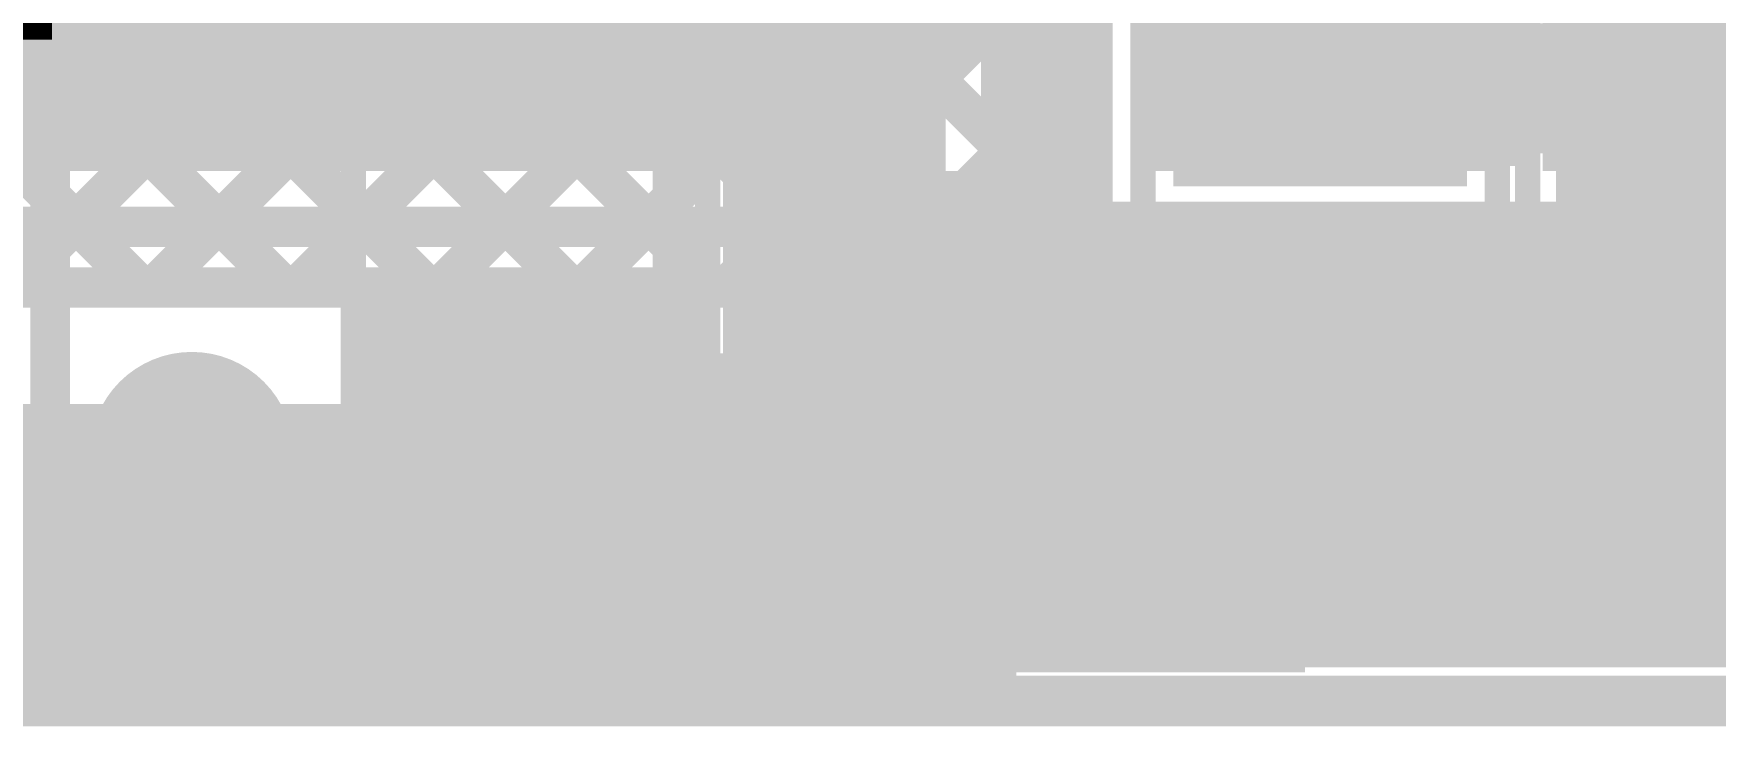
# Model space of a CAD drawing. Header units: millimetres. Extents: x 3.06 to 5.82, y 1.29 to 3.84.
# Drawn here: x 5.0828 to 5.4151, y 1.2863 to 1.4232 of the extents above; entities that cross this region are included whole.
import ezdxf

# ---------------------------------------------------------------- set-up
doc = ezdxf.new("R2010")
doc.units = ezdxf.units.MM
doc.header["$MEASUREMENT"] = 0
for name, color, linetype in [('BottomLayer', 5, 'Continuous'), ('BottomOverlay', 54, 'Continuous'), ('BottomPaste', 16, 'Continuous'), ('BottomSolder', 6, 'Continuous'), ('Mechanical13', 56, 'Continuous'), ('MultiLayer', 9, 'Continuous'), ('TopLayer', 1, 'Continuous'), ('TopOverlay', 2, 'Continuous'), ('TopPaste', 8, 'Continuous'), ('TopSolder', 216, 'Continuous'), ('ViaHoleLayer', 16, 'Continuous')]:
    doc.layers.add(name, color=color, linetype=linetype)

# ---------------------------------------------------------------- blocks, each defined once
blk = doc.blocks.new('SPU0410HR5H_PB_1')
at = {"layer": 'TopLayer', "const_width": 0.01614}
for points in [[(-0.00807, 0, 1), (0.00807, 0, 1)], [(0.05886, 0, 1), (0.075, 0, 1)], [(-0.00807, -0.09685, 1), (0.00807, -0.09685, 1)], [(0.05886, -0.09685, 1), (0.075, -0.09685, 1)]]:
    blk.add_lwpolyline(points, format="xyb", close=True, dxfattribs=at)
at = {"layer": 'TopOverlay', "const_width": 0.00787}
for points in [[(-0.028, -0.124), (-0.028, 0.02652)], [(-0.028, 0.02652), (0.095, 0.02652)], [(0.095, -0.124), (0.095, 0.02652)], [(-0.028, -0.124), (0.095, -0.124)]]:
    blk.add_lwpolyline(points, dxfattribs=at)
at = {"layer": 'TopOverlay'}
for points, const_width in [([(-0.02997, 0.02652, 1), (-0.02603, 0.02652, 1)], 0.00394), ([(-0.02997, 0.02652, 1), (-0.02603, 0.02652, 1)], 0.00394), ([(0.09303, 0.02652, 1), (0.09697, 0.02652, 1)], 0.00394), ([(0.09303, 0.02652, 1), (0.09697, 0.02652, 1)], 0.00394), ([(0.116, 0, 1), (0.106, 0, 1)], 0.01), ([(0.1035, 0, 1), (0.1085, 0, 1)], 0.005), ([(0.1135, 0, 1), (0.1185, 0, 1)], 0.005), ([(-0.02997, -0.124, 1), (-0.02603, -0.124, 1)], 0.00394), ([(-0.02997, -0.124, 1), (-0.02603, -0.124, 1)], 0.00394), ([(0.09303, -0.124, 1), (0.09697, -0.124, 1)], 0.00394), ([(0.09303, -0.124, 1), (0.09697, -0.124, 1)], 0.00394)]:
    blk.add_lwpolyline(points, format="xyb", close=True, dxfattribs=dict(at, const_width=const_width))
at = {"layer": 'TopPaste', "const_width": 0.01614}
for points in [[(-0.00807, 0, 1), (0.00807, 0, 1)], [(0.05886, 0, 1), (0.075, 0, 1)], [(-0.00807, -0.09685, 1), (0.00807, -0.09685, 1)], [(0.05886, -0.09685, 1), (0.075, -0.09685, 1)]]:
    blk.add_lwpolyline(points, format="xyb", close=True, dxfattribs=at)
at = {"layer": 'TopSolder', "const_width": 0.02014}
for points in [[(-0.01007, 0, 1), (0.01007, 0, 1)], [(0.05686, 0, 1), (0.077, 0, 1)], [(-0.01007, -0.09685, 1), (0.01007, -0.09685, 1)], [(0.05686, -0.09685, 1), (0.077, -0.09685, 1)]]:
    blk.add_lwpolyline(points, format="xyb", close=True, dxfattribs=at)
blk = doc.blocks.new('SI7021_A20_GM1R_2')
at = {"layer": 'TopLayer'}
for points in [[(-0.07382, 0.03051), (-0.04035, 0.03051), (-0.07382, 0.04823), (-0.04035, 0.04823)], [(-0.0315, -0.04921), (0.0315, -0.04921), (-0.0315, 0.04921), (0.0315, 0.04921)], [(0.04035, 0.03051), (0.07382, 0.03051), (0.04035, 0.04823), (0.07382, 0.04823)], [(-0.07382, -0.00886), (-0.04035, -0.00886), (-0.07382, 0.00886), (-0.04035, 0.00886)], [(0.04035, -0.00886), (0.07382, -0.00886), (0.04035, 0.00886), (0.07382, 0.00886)], [(-0.07382, -0.04823), (-0.04035, -0.04823), (-0.07382, -0.03051), (-0.04035, -0.03051)], [(0.04035, -0.04823), (0.07382, -0.04823), (0.04035, -0.03051), (0.07382, -0.03051)]]:
    blk.add_solid(points, dxfattribs=at)
at = {"layer": 'TopOverlay'}
for points, const_width in [([(-0.0666, 0.063, 1), (-0.0794, 0.063, 1)], 0.01), ([(-0.0819, 0.063, 1), (-0.0769, 0.063, 1)], 0.005), ([(-0.0691, 0.063, 1), (-0.0641, 0.063, 1)], 0.005), ([(-0.0565, 0.063, 1), (-0.0515, 0.063, 1)], 0.005), ([(0.0525, 0.063, 1), (0.0575, 0.063, 1)], 0.005), ([(-0.0565, -0.063, 1), (-0.0515, -0.063, 1)], 0.005), ([(0.0525, -0.063, 1), (0.0575, -0.063, 1)], 0.005)]:
    blk.add_lwpolyline(points, format="xyb", close=True, dxfattribs=dict(at, const_width=const_width))
at = {"layer": 'TopOverlay', "const_width": 0.01}
for points in [[(-0.054, 0.063), (0.055, 0.063)], [(-0.054, -0.063), (0.055, -0.063)]]:
    blk.add_lwpolyline(points, dxfattribs=at)
at = {"layer": 'TopPaste'}
for points in [[(-0.07382, 0.03051), (-0.04035, 0.03051), (-0.07382, 0.04823), (-0.04035, 0.04823)], [(-0.0315, -0.04921), (0.0315, -0.04921), (-0.0315, 0.04921), (0.0315, 0.04921)], [(0.04035, 0.03051), (0.07382, 0.03051), (0.04035, 0.04823), (0.07382, 0.04823)], [(-0.07382, -0.00886), (-0.04035, -0.00886), (-0.07382, 0.00886), (-0.04035, 0.00886)], [(0.04035, -0.00886), (0.07382, -0.00886), (0.04035, 0.00886), (0.07382, 0.00886)], [(-0.07382, -0.04823), (-0.04035, -0.04823), (-0.07382, -0.03051), (-0.04035, -0.03051)], [(0.04035, -0.04823), (0.07382, -0.04823), (0.04035, -0.03051), (0.07382, -0.03051)]]:
    blk.add_solid(points, dxfattribs=at)
at = {"layer": 'TopSolder'}
for points in [[(-0.0355, -0.05321), (0.0355, -0.05321), (-0.0355, 0.05321), (0.0355, 0.05321)], [(-0.07782, 0.02651), (-0.03635, 0.02651), (-0.07782, 0.05223), (-0.03635, 0.05223)], [(0.03635, 0.02651), (0.07782, 0.02651), (0.03635, 0.05223), (0.07782, 0.05223)], [(-0.07782, -0.01286), (-0.03635, -0.01286), (-0.07782, 0.01286), (-0.03635, 0.01286)], [(0.03635, -0.01286), (0.07782, -0.01286), (0.03635, 0.01286), (0.07782, 0.01286)], [(-0.07782, -0.05223), (-0.03635, -0.05223), (-0.07782, -0.02651), (-0.03635, -0.02651)], [(0.03635, -0.05223), (0.07782, -0.05223), (0.03635, -0.02651), (0.07782, -0.02651)]]:
    blk.add_solid(points, dxfattribs=at)
blk = doc.blocks.new('RES0805_B_54')
at = {"layer": 'BottomLayer'}
for points in [[(-0.06, -0.025), (-0.02, -0.025), (-0.06, 0.025), (-0.02, 0.025)], [(0.02, -0.025), (0.06, -0.025), (0.02, 0.025), (0.06, 0.025)]]:
    blk.add_solid(points, dxfattribs=at)
at = {"layer": 'BottomOverlay', "const_width": 0.005}
for points in [[(-0.065, -0.035), (-0.065, 0.035)], [(0.065, 0.035), (-0.065, 0.035)], [(0.065, -0.035), (0.065, 0.035)], [(0.065, -0.035), (-0.065, -0.035)]]:
    blk.add_lwpolyline(points, dxfattribs=at)
at = {"layer": 'BottomOverlay', "const_width": 0.0025}
for points in [[(-0.06625, 0.035, 1), (-0.06375, 0.035, 1)], [(-0.06625, 0.035, 1), (-0.06375, 0.035, 1)], [(0.06375, 0.035, 1), (0.06625, 0.035, 1)], [(0.06375, 0.035, 1), (0.06625, 0.035, 1)], [(-0.06625, -0.035, 1), (-0.06375, -0.035, 1)], [(-0.06625, -0.035, 1), (-0.06375, -0.035, 1)], [(0.06375, -0.035, 1), (0.06625, -0.035, 1)], [(0.06375, -0.035, 1), (0.06625, -0.035, 1)]]:
    blk.add_lwpolyline(points, format="xyb", close=True, dxfattribs=at)
at = {"layer": 'BottomPaste'}
for points in [[(-0.06, -0.025), (-0.02, -0.025), (-0.06, 0.025), (-0.02, 0.025)], [(0.02, -0.025), (0.06, -0.025), (0.02, 0.025), (0.06, 0.025)]]:
    blk.add_solid(points, dxfattribs=at)
at = {"layer": 'BottomSolder'}
for points in [[(-0.064, -0.029), (-0.016, -0.029), (-0.064, 0.029), (-0.016, 0.029)], [(0.016, -0.029), (0.064, -0.029), (0.016, 0.029), (0.064, 0.029)]]:
    blk.add_solid(points, dxfattribs=at)
blk = doc.blocks.new('RES0805_B_55')
at = {"layer": 'BottomLayer'}
for points in [[(-0.06, -0.025), (-0.02, -0.025), (-0.06, 0.025), (-0.02, 0.025)], [(0.02, -0.025), (0.06, -0.025), (0.02, 0.025), (0.06, 0.025)]]:
    blk.add_solid(points, dxfattribs=at)
at = {"layer": 'BottomOverlay', "const_width": 0.005}
for points in [[(-0.065, -0.035), (-0.065, 0.035)], [(0.065, 0.035), (-0.065, 0.035)], [(0.065, -0.035), (0.065, 0.035)], [(0.065, -0.035), (-0.065, -0.035)]]:
    blk.add_lwpolyline(points, dxfattribs=at)
at = {"layer": 'BottomOverlay', "const_width": 0.0025}
for points in [[(-0.06625, 0.035, 1), (-0.06375, 0.035, 1)], [(-0.06625, 0.035, 1), (-0.06375, 0.035, 1)], [(0.06375, 0.035, 1), (0.06625, 0.035, 1)], [(0.06375, 0.035, 1), (0.06625, 0.035, 1)], [(-0.06625, -0.035, 1), (-0.06375, -0.035, 1)], [(-0.06625, -0.035, 1), (-0.06375, -0.035, 1)], [(0.06375, -0.035, 1), (0.06625, -0.035, 1)], [(0.06375, -0.035, 1), (0.06625, -0.035, 1)]]:
    blk.add_lwpolyline(points, format="xyb", close=True, dxfattribs=at)
at = {"layer": 'BottomPaste'}
for points in [[(-0.06, -0.025), (-0.02, -0.025), (-0.06, 0.025), (-0.02, 0.025)], [(0.02, -0.025), (0.06, -0.025), (0.02, 0.025), (0.06, 0.025)]]:
    blk.add_solid(points, dxfattribs=at)
at = {"layer": 'BottomSolder'}
for points in [[(-0.064, -0.029), (-0.016, -0.029), (-0.064, 0.029), (-0.016, 0.029)], [(0.016, -0.029), (0.064, -0.029), (0.016, 0.029), (0.064, 0.029)]]:
    blk.add_solid(points, dxfattribs=at)
blk = doc.blocks.new('C__0805_B_109')
at = {"layer": 'BottomLayer'}
for points in [[(-0.06, -0.03), (-0.02, -0.03), (-0.06, 0.03), (-0.02, 0.03)], [(0.02, -0.03), (0.06, -0.03), (0.02, 0.03), (0.06, 0.03)]]:
    blk.add_solid(points, dxfattribs=at)
at = {"layer": 'BottomOverlay', "const_width": 0.005}
for points in [[(0.065, 0.035), (-0.065, 0.035)], [(-0.065, -0.035), (-0.065, 0.035)], [(0.065, -0.035), (0.065, 0.035)], [(0.065, -0.035), (-0.065, -0.035)]]:
    blk.add_lwpolyline(points, dxfattribs=at)
at = {"layer": 'BottomOverlay', "const_width": 0.0025}
for points in [[(-0.06625, 0.035, 1), (-0.06375, 0.035, 1)], [(-0.06625, 0.035, 1), (-0.06375, 0.035, 1)], [(0.06375, 0.035, 1), (0.06625, 0.035, 1)], [(0.06375, 0.035, 1), (0.06625, 0.035, 1)], [(-0.06625, -0.035, 1), (-0.06375, -0.035, 1)], [(-0.06625, -0.035, 1), (-0.06375, -0.035, 1)], [(0.06375, -0.035, 1), (0.06625, -0.035, 1)], [(0.06375, -0.035, 1), (0.06625, -0.035, 1)]]:
    blk.add_lwpolyline(points, format="xyb", close=True, dxfattribs=at)
at = {"layer": 'BottomPaste'}
for points in [[(-0.06, -0.03), (-0.02, -0.03), (-0.06, 0.03), (-0.02, 0.03)], [(0.02, -0.03), (0.06, -0.03), (0.02, 0.03), (0.06, 0.03)]]:
    blk.add_solid(points, dxfattribs=at)
at = {"layer": 'BottomSolder'}
for points in [[(-0.064, -0.034), (-0.016, -0.034), (-0.064, 0.034), (-0.016, 0.034)], [(0.016, -0.034), (0.064, -0.034), (0.016, 0.034), (0.064, 0.034)]]:
    blk.add_solid(points, dxfattribs=at)

msp = doc.modelspace()

# ---------------------------------------------------------------- linework, layer by layer
at = {"layer": 'BottomLayer'}
for points, const_width in [([(5.292, 1.399), (5.292, 1.479)], 0.008), ([(5.274, 1.385), (5.274, 1.467)], 0.008), ([(5.181, 1.43), (5.187, 1.436)], 0.02), ([(5.247, 1.379), (5.247, 1.436)], 0.02), ([(5.274, 1.42937), (5.292, 1.41137)], 0.008), ([(5.274, 1.39905), (5.292, 1.41705)], 0.008), ([(5.274, 1.40109), (5.29, 1.38509)], 0.008), ([(5.29, 1.373), (5.29, 1.399)], 0.008), ([(4.244, 1.385), (5.226, 1.385)], 0.008), ([(5.07824, 1.373), (5.09024, 1.385)], 0.008), ([(5.0921, 1.385), (5.1041, 1.373)], 0.008), ([(5.10653, 1.373), (5.11853, 1.385)], 0.008), ([(5.12038, 1.385), (5.13238, 1.373)], 0.008), ([(5.13481, 1.373), (5.14681, 1.385)], 0.008), ([(5.14867, 1.385), (5.16067, 1.373)], 0.008), ([(5.16309, 1.373), (5.17509, 1.385)], 0.008), ([(5.17695, 1.385), (5.18895, 1.373)], 0.008), ([(5.19138, 1.373), (5.20338, 1.385)], 0.008), ([(5.20524, 1.385), (5.21724, 1.373)], 0.008), ([(5.226, 1.379), (5.226, 1.385)], 0.008), ([(5.247, 1.379), (5.284, 1.342)], 0.02), ([(5.2707, 1.385), (5.274, 1.385)], 0.008), ([(5.2707, 1.385), (5.2827, 1.373)], 0.008), ([(5.27947, 1.37623), (5.29, 1.38677)], 0.008), ([(5.21966, 1.373), (5.226, 1.37934)], 0.008), ([(4.244, 1.373), (5.22688, 1.373)], 0.008), ([(5.2827, 1.373), (5.29, 1.373)], 0.008), ([(5.181, 1.35), (5.232, 1.35)], 0.02), ([(5.232, 1.35), (5.233, 1.349)], 0.02), ([(5.284, 1.342), (5.332, 1.342)], 0.02), ([(5.332, 1.342), (5.337, 1.337)], 0.02)]:
    msp.add_lwpolyline(points, dxfattribs=dict(at, const_width=const_width))
for points, const_width in [([(5.176, 1.43, 1), (5.186, 1.43, 1)], 0.01), ([(5.29, 1.41705, 1), (5.294, 1.41705, 1)], 0.004), ([(5.29, 1.41137, 1), (5.294, 1.41137, 1)], 0.004), ([(5.272, 1.40109, 1), (5.276, 1.40109, 1)], 0.004), ([(5.272, 1.39905, 1), (5.276, 1.39905, 1)], 0.004), ([(5.288, 1.399, 1), (5.292, 1.399, 1)], 0.004), ([(5.29, 1.399, 1), (5.294, 1.399, 1)], 0.004), ([(5.08824, 1.385, 1), (5.09224, 1.385, 1)], 0.004), ([(5.0901, 1.385, 1), (5.0941, 1.385, 1)], 0.004), ([(5.11653, 1.385, 1), (5.12053, 1.385, 1)], 0.004), ([(5.11838, 1.385, 1), (5.12238, 1.385, 1)], 0.004), ([(5.14481, 1.385, 1), (5.14881, 1.385, 1)], 0.004), ([(5.14667, 1.385, 1), (5.15067, 1.385, 1)], 0.004), ([(5.17309, 1.385, 1), (5.17709, 1.385, 1)], 0.004), ([(5.17495, 1.385, 1), (5.17895, 1.385, 1)], 0.004), ([(5.20138, 1.385, 1), (5.20538, 1.385, 1)], 0.004), ([(5.20324, 1.385, 1), (5.20724, 1.385, 1)], 0.004), ([(5.224, 1.385, 1), (5.228, 1.385, 1)], 0.004), ([(5.224, 1.385, 1), (5.228, 1.385, 1)], 0.004), ([(5.242, 1.379, 1), (5.252, 1.379, 1)], 0.01), ([(5.242, 1.379, 1), (5.252, 1.379, 1)], 0.01), ([(5.2687, 1.385, 1), (5.2727, 1.385, 1)], 0.004), ([(5.2687, 1.385, 1), (5.2727, 1.385, 1)], 0.004), ([(5.272, 1.385, 1), (5.276, 1.385, 1)], 0.004), ([(5.272, 1.385, 1), (5.276, 1.385, 1)], 0.004), ([(5.288, 1.38677, 1), (5.292, 1.38677, 1)], 0.004), ([(5.288, 1.38509, 1), (5.292, 1.38509, 1)], 0.004), ([(5.224, 1.37934, 1), (5.228, 1.37934, 1)], 0.004), ([(5.224, 1.379, 1), (5.228, 1.379, 1)], 0.004), ([(5.224, 1.379, 1), (5.228, 1.379, 1)], 0.004), ([(5.224, 1.379, 1), (5.228, 1.379, 1)], 0.004), ([(5.27747, 1.37623, 1), (5.28146, 1.37623, 1)], 0.004), ([(5.1021, 1.373, 1), (5.1061, 1.373, 1)], 0.004), ([(5.10453, 1.373, 1), (5.10853, 1.373, 1)], 0.004), ([(5.13038, 1.373, 1), (5.13438, 1.373, 1)], 0.004), ([(5.13281, 1.373, 1), (5.13681, 1.373, 1)], 0.004), ([(5.15867, 1.373, 1), (5.16267, 1.373, 1)], 0.004), ([(5.16109, 1.373, 1), (5.16509, 1.373, 1)], 0.004), ([(5.18695, 1.373, 1), (5.19095, 1.373, 1)], 0.004), ([(5.18938, 1.373, 1), (5.19338, 1.373, 1)], 0.004), ([(5.21524, 1.373, 1), (5.21924, 1.373, 1)], 0.004), ([(5.21766, 1.373, 1), (5.22166, 1.373, 1)], 0.004), ([(5.22488, 1.373, 1), (5.22888, 1.373, 1)], 0.004), ([(5.22488, 1.373, 1), (5.22888, 1.373, 1)], 0.004), ([(5.22488, 1.373, 1), (5.22888, 1.373, 1)], 0.004), ([(5.2807, 1.373, 1), (5.2847, 1.373, 1)], 0.004), ([(5.2807, 1.373, 1), (5.2847, 1.373, 1)], 0.004), ([(5.288, 1.373, 1), (5.292, 1.373, 1)], 0.004), ([(5.288, 1.373, 1), (5.292, 1.373, 1)], 0.004), ([(5.176, 1.35, 1), (5.186, 1.35, 1)], 0.01), ([(5.22709, 1.349, 1), (5.23891, 1.349, 1)], 0.01181), ([(5.227, 1.35, 1), (5.237, 1.35, 1)], 0.01), ([(5.227, 1.35, 1), (5.237, 1.35, 1)], 0.01), ([(5.228, 1.349, 1), (5.238, 1.349, 1)], 0.01), ([(5.279, 1.342, 1), (5.289, 1.342, 1)], 0.01), ([(5.279, 1.342, 1), (5.289, 1.342, 1)], 0.01), ([(5.327, 1.342, 1), (5.337, 1.342, 1)], 0.01), ([(5.327, 1.342, 1), (5.337, 1.342, 1)], 0.01), ([(5.332, 1.337, 1), (5.342, 1.337, 1)], 0.01)]:
    msp.add_lwpolyline(points, format="xyb", close=True, dxfattribs=dict(at, const_width=const_width))
at = {"layer": 'BottomLayer', "const_width": 0.008}
msp.add_lwpolyline([(5.22688, 1.373, -0.072564), (5.226, 1.379)], format="xyb", dxfattribs=at)
msp.add_lwpolyline([(5.22688, 1.373, -0.072564), (5.226, 1.379)], format="xyb", dxfattribs=at)
at = {"layer": 'BottomLayer'}
for points in [[(5.303, 1.396), (5.371, 1.396), (5.303, 1.468), (5.371, 1.468)], [(5.381, 1.396), (5.45, 1.396), (5.381, 1.468), (5.45, 1.468)], [(4.122, 1.396), (5.263, 1.396), (4.122, 1.456), (5.263, 1.456)], [(5.301, 1.298), (5.549, 1.298), (5.301, 1.388), (5.549, 1.388)]]:
    msp.add_solid(points, dxfattribs=at)
at = {"layer": 'BottomSolder', "const_width": 0.01581}
for points in [[(5.23909, 1.436, 1), (5.25491, 1.436, 1)], [(5.22509, 1.349, 1), (5.24091, 1.349, 1)]]:
    msp.add_lwpolyline(points, format="xyb", close=True, dxfattribs=at)
at = {"layer": 'Mechanical13', "const_width": 0.01}
msp.add_lwpolyline([(3.303, 1.29131), (5.81898, 1.29131)], dxfattribs=at)
at = {"layer": 'MultiLayer', "const_width": 0.01181}
msp.add_lwpolyline([(5.22709, 1.349, 1), (5.23891, 1.349, 1)], format="xyb", close=True, dxfattribs=at)
at = {"layer": 'TopLayer'}
for points, const_width in [([(5.282, 1.368), (5.282, 1.50871)], 0.02), ([(5.292, 1.386), (5.292, 1.478)], 0.008), ([(5.21966, 1.373), (5.292, 1.44534)], 0.008), ([(5.26969, 1.43368), (5.292, 1.41137)], 0.008), ([(5.38937, 1.373), (5.43537, 1.419)], 0.008), ([(5.39, 1.419), (5.447, 1.419)], 0.008), ([(5.39, 1.40192), (5.40708, 1.419)], 0.008), ([(5.39, 1.386), (5.39, 1.419)], 0.008), ([(5.39751, 1.419), (5.44351, 1.373)], 0.008), ([(5.16309, 1.373), (5.20609, 1.416)], 0.008), ([(5.19138, 1.373), (5.23438, 1.416)], 0.008), ([(5.1982, 1.416), (5.23603, 1.416)], 0.008), ([(5.20252, 1.416), (5.24552, 1.373)], 0.008), ([(5.23081, 1.416), (5.27381, 1.373)], 0.008), ([(5.24795, 1.373), (5.292, 1.41705)], 0.008), ([(5.25868, 1.41641), (5.30209, 1.373)], 0.008), ([(5.166, 1.401), (5.166, 1.41438)], 0.008), ([(5.166, 1.40419), (5.1729, 1.41109)], 0.008), ([(5.18037, 1.40987), (5.21724, 1.373)], 0.008), ([(5.16281, 1.401), (5.166, 1.40419)], 0.008), ([(5.41765, 1.373), (5.447, 1.40235)], 0.008), ([(5.073, 1.401), (5.166, 1.401)], 0.008), ([(5.0761, 1.401), (5.1041, 1.373)], 0.008), ([(5.07824, 1.373), (5.10624, 1.401)], 0.008), ([(5.10438, 1.401), (5.13238, 1.373)], 0.008), ([(5.10653, 1.373), (5.13453, 1.401)], 0.008), ([(5.13267, 1.401), (5.16067, 1.373)], 0.008), ([(5.13481, 1.373), (5.16281, 1.401)], 0.008), ([(5.16095, 1.401), (5.18895, 1.373)], 0.008), ([(5.39, 1.39823), (5.41523, 1.373)], 0.008), ([(5.27623, 1.373), (5.292, 1.38877)], 0.008), ([(5.292, 1.386), (5.39, 1.386)], 0.008), ([(5.30452, 1.373), (5.31752, 1.386)], 0.008), ([(5.31737, 1.386), (5.33037, 1.373)], 0.008), ([(5.3328, 1.373), (5.3458, 1.386)], 0.008), ([(5.34566, 1.386), (5.35866, 1.373)], 0.008), ([(5.36108, 1.373), (5.37408, 1.386)], 0.008), ([(5.37394, 1.386), (5.38694, 1.373)], 0.008), ([(4.24079, 1.373), (5.448, 1.373)], 0.008)]:
    msp.add_lwpolyline(points, dxfattribs=dict(at, const_width=const_width))
for points, const_width in [([(5.26981, 1.436, -0.570071), (5.23603, 1.416)], 0.008), ([(5.1982, 1.416, -0.329076), (5.166, 1.41438)], 0.008), ([(5.44209, 1.307, -0.414214), (5.41909, 1.33)], 0.02)]:
    msp.add_lwpolyline(points, format="xyb", dxfattribs=dict(at, const_width=const_width))
for points, const_width in [([(5.388, 1.419, 1), (5.392, 1.419, 1)], 0.004), ([(5.388, 1.419, 1), (5.392, 1.419, 1)], 0.004), ([(5.39551, 1.419, 1), (5.39951, 1.419, 1)], 0.004), ([(5.40508, 1.419, 1), (5.40908, 1.419, 1)], 0.004), ([(5.1962, 1.416, 1), (5.2002, 1.416, 1)], 0.004), ([(5.1962, 1.416, 1), (5.2002, 1.416, 1)], 0.004), ([(5.20052, 1.416, 1), (5.20452, 1.416, 1)], 0.004), ([(5.20409, 1.416, 1), (5.20809, 1.416, 1)], 0.004), ([(5.22881, 1.416, 1), (5.23281, 1.416, 1)], 0.004), ([(5.23238, 1.416, 1), (5.23638, 1.416, 1)], 0.004), ([(5.23403, 1.416, 1), (5.23803, 1.416, 1)], 0.004), ([(5.23403, 1.416, 1), (5.23803, 1.416, 1)], 0.004), ([(5.25668, 1.41641, 1), (5.26068, 1.41641, 1)], 0.004), ([(5.29, 1.41705, 1), (5.294, 1.41705, 1)], 0.004), ([(5.164, 1.41438, 1), (5.168, 1.41438, 1)], 0.004), ([(5.164, 1.41438, 1), (5.168, 1.41438, 1)], 0.004), ([(5.1709, 1.41109, 1), (5.1749, 1.41109, 1)], 0.004), ([(5.17837, 1.40987, 1), (5.18237, 1.40987, 1)], 0.004), ([(5.29, 1.41137, 1), (5.294, 1.41137, 1)], 0.004), ([(5.164, 1.40419, 1), (5.168, 1.40419, 1)], 0.004), ([(5.164, 1.40419, 1), (5.168, 1.40419, 1)], 0.004), ([(5.388, 1.40192, 1), (5.392, 1.40192, 1)], 0.004), ([(5.10238, 1.401, 1), (5.10638, 1.401, 1)], 0.004), ([(5.10424, 1.401, 1), (5.10824, 1.401, 1)], 0.004), ([(5.13067, 1.401, 1), (5.13467, 1.401, 1)], 0.004), ([(5.13253, 1.401, 1), (5.13653, 1.401, 1)], 0.004), ([(5.15895, 1.401, 1), (5.16295, 1.401, 1)], 0.004), ([(5.16081, 1.401, 1), (5.16481, 1.401, 1)], 0.004), ([(5.16081, 1.401, 1), (5.16481, 1.401, 1)], 0.004), ([(5.164, 1.401, 1), (5.168, 1.401, 1)], 0.004), ([(5.164, 1.401, 1), (5.168, 1.401, 1)], 0.004), ([(5.388, 1.39823, 1), (5.392, 1.39823, 1)], 0.004), ([(5.29, 1.38877, 1), (5.294, 1.38877, 1)], 0.004), ([(5.29, 1.386, 1), (5.294, 1.386, 1)], 0.004), ([(5.29, 1.386, 1), (5.294, 1.386, 1)], 0.004), ([(5.31537, 1.386, 1), (5.31937, 1.386, 1)], 0.004), ([(5.31552, 1.386, 1), (5.31952, 1.386, 1)], 0.004), ([(5.34366, 1.386, 1), (5.34766, 1.386, 1)], 0.004), ([(5.3438, 1.386, 1), (5.3478, 1.386, 1)], 0.004), ([(5.37194, 1.386, 1), (5.37594, 1.386, 1)], 0.004), ([(5.37208, 1.386, 1), (5.37608, 1.386, 1)], 0.004), ([(5.388, 1.386, 1), (5.392, 1.386, 1)], 0.004), ([(5.388, 1.386, 1), (5.392, 1.386, 1)], 0.004), ([(5.1021, 1.373, 1), (5.1061, 1.373, 1)], 0.004), ([(5.10453, 1.373, 1), (5.10853, 1.373, 1)], 0.004), ([(5.13038, 1.373, 1), (5.13438, 1.373, 1)], 0.004), ([(5.13281, 1.373, 1), (5.13681, 1.373, 1)], 0.004), ([(5.15867, 1.373, 1), (5.16267, 1.373, 1)], 0.004), ([(5.16109, 1.373, 1), (5.16509, 1.373, 1)], 0.004), ([(5.18695, 1.373, 1), (5.19095, 1.373, 1)], 0.004), ([(5.18938, 1.373, 1), (5.19338, 1.373, 1)], 0.004), ([(5.21524, 1.373, 1), (5.21924, 1.373, 1)], 0.004), ([(5.21766, 1.373, 1), (5.22166, 1.373, 1)], 0.004), ([(5.24352, 1.373, 1), (5.24752, 1.373, 1)], 0.004), ([(5.24595, 1.373, 1), (5.24995, 1.373, 1)], 0.004), ([(5.27181, 1.373, 1), (5.27581, 1.373, 1)], 0.004), ([(5.277, 1.368, 1), (5.287, 1.368, 1)], 0.01), ([(5.27423, 1.373, 1), (5.27823, 1.373, 1)], 0.004), ([(5.30009, 1.373, 1), (5.30409, 1.373, 1)], 0.004), ([(5.30252, 1.373, 1), (5.30652, 1.373, 1)], 0.004), ([(5.32837, 1.373, 1), (5.33237, 1.373, 1)], 0.004), ([(5.3308, 1.373, 1), (5.3348, 1.373, 1)], 0.004), ([(5.35666, 1.373, 1), (5.36066, 1.373, 1)], 0.004), ([(5.35908, 1.373, 1), (5.36308, 1.373, 1)], 0.004), ([(5.38494, 1.373, 1), (5.38894, 1.373, 1)], 0.004), ([(5.38737, 1.373, 1), (5.39137, 1.373, 1)], 0.004), ([(5.41323, 1.373, 1), (5.41723, 1.373, 1)], 0.004), ([(5.41565, 1.373, 1), (5.41965, 1.373, 1)], 0.004), ([(5.22709, 1.349, 1), (5.23891, 1.349, 1)], 0.01181), ([(5.41409, 1.33, 1), (5.42409, 1.33, 1)], 0.01)]:
    msp.add_lwpolyline(points, format="xyb", close=True, dxfattribs=dict(at, const_width=const_width))
for points in [[(5.084, 1.412), (5.155, 1.412), (5.084, 1.545), (5.155, 1.545)], [(5.303, 1.397), (5.379, 1.397), (5.303, 1.467), (5.379, 1.467)], [(5.219, 1.319), (5.295, 1.319), (5.219, 1.396), (5.295, 1.396)], [(5.26, 1.329), (5.334, 1.329), (5.26, 1.389), (5.334, 1.389)], [(5.282, 1.353), (5.414, 1.353), (5.282, 1.388), (5.414, 1.388)], [(4.032, 1.297), (5.334, 1.297), (4.032, 1.35), (5.334, 1.35)], [(3.478, 1.296), (5.277, 1.296), (3.478, 1.327), (5.277, 1.327)]]:
    msp.add_solid(points, dxfattribs=at)
at = {"layer": 'TopSolder', "const_width": 0.01581}
for points in [[(5.23909, 1.436, 1), (5.25491, 1.436, 1)], [(5.22509, 1.349, 1), (5.24091, 1.349, 1)]]:
    msp.add_lwpolyline(points, format="xyb", close=True, dxfattribs=at)
at = {"layer": 'ViaHoleLayer', "const_width": 0.00787}
msp.add_lwpolyline([(5.22906, 1.349, 1), (5.23694, 1.349, 1)], format="xyb", close=True, dxfattribs=at)

# ---------------------------------------------------------------- block references
for name, p in [('SPU0410HR5H_PB_1', (5.11407, 1.437)), ('SI7021_A20_GM1R_2', (5.41909, 1.373))]:
    msp.add_blockref(name, p)
at = {"rotation": 270}
for name, p in [('C__0805_B_109', (5.181, 1.39)), ('RES0805_B_55', (5.337, 1.377)), ('RES0805_B_54', (5.413, 1.377))]:
    msp.add_blockref(name, p, dxfattribs=at)

# ---------------------------------------------------------------- texts
at = {"layer": 'TopOverlay'}
msp.add_text('U1', height=0.038, dxfattribs=at).set_placement((5.024, 1.422))

doc.saveas('drawing.dxf')
